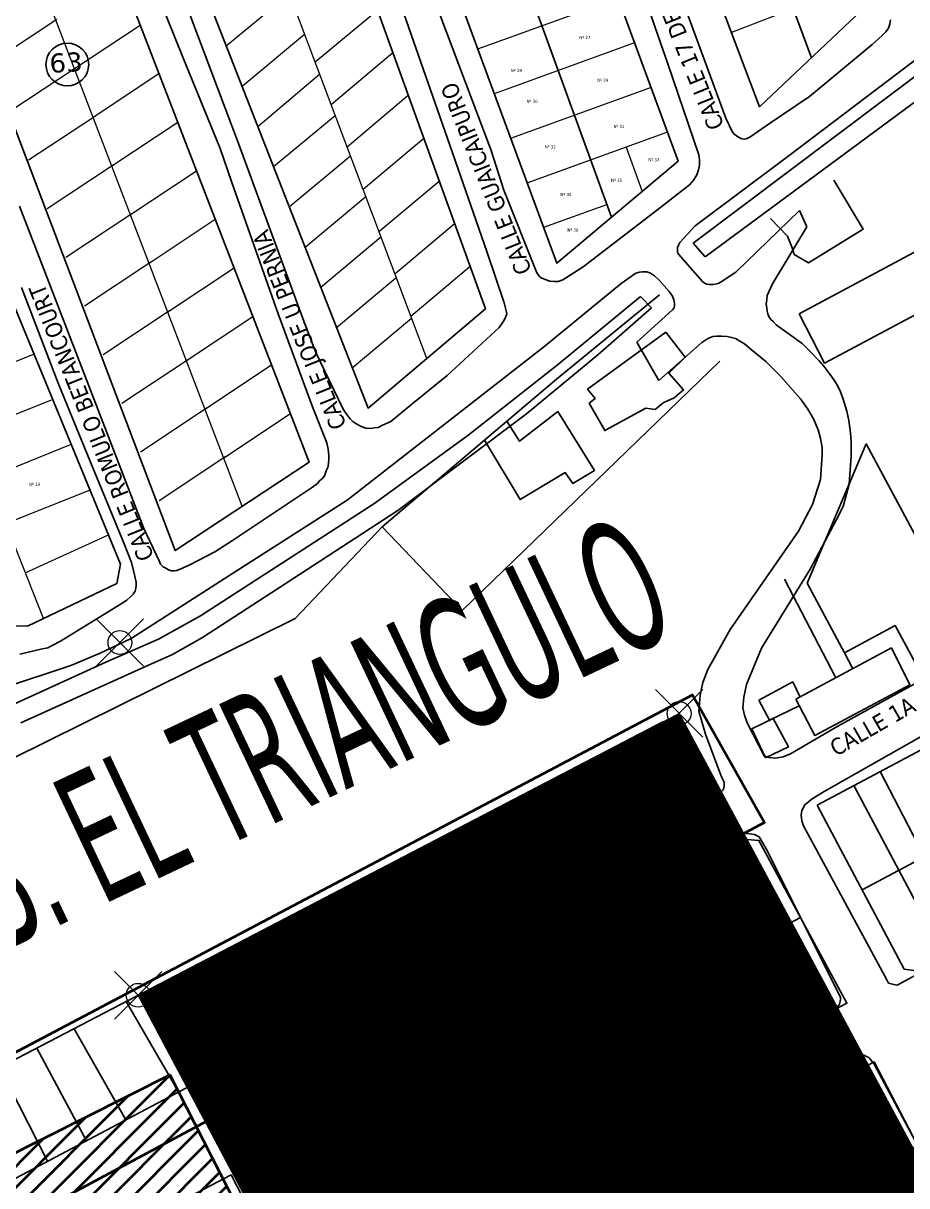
# Model space of a CAD drawing. Header units: metres. Extents: x 2 to 659295185, y -28 to 1124222152.
# Drawn here: x 658014.2 to 658200.1, y 1122568.8 to 1122813.3 of the extents above; entities that cross this region are included whole.
import ezdxf

# ---------------------------------------------------------------- set-up
doc = ezdxf.new("R2010")
doc.units = ezdxf.units.M
doc.header["$MEASUREMENT"] = 0
doc.header["$PDMODE"] = 35
doc.header["$PDSIZE"] = 5
for name, color, linetype in [('CALLES', 1, 'CONTINUOUS'), ('CERCA', 7, 'CONTINUOUS'), ('Cota', 3, 'CONTINUOUS'), ('División Parroquial', 130, 'CONTINUOUS'), ('LOTES DE TERRENO PARA URBANIZAR', 1, 'CONTINUOUS'), ('MANZANA', 30, 'CONTINUOUS'), ('Numero de manzana', 6, 'CONTINUOUS'), ('Parcelas', 140, 'CONTINUOUS'), ('POLIGONO', 1, 'CONTINUOUS'), ('PUNTO', 3, 'CONTINUOUS'), ('texto', 255, 'CONTINUOUS'), ('TEXTOS', 7, 'CONTINUOUS')]:
    doc.layers.add(name, color=color, linetype=linetype)
doc.styles.add('ROMAN', font='verdana.ttf')
doc.styles.get("Standard").update_dxf_attribs({"font": 'tahoma.ttf'})

msp = doc.modelspace()

# ---------------------------------------------------------------- hatches: boundary and pattern name
at = {"layer": 'División Parroquial', "lineweight": 0, "transparency": 33554666}
h = msp.add_hatch(dxfattribs=at)
h.set_pattern_fill('ANSI31', color=256)
h.set_pattern_definition([(45, (0, 0), (-0.088388347648, 0.088388347648), [])])
h.paths.add_polyline_path([(658216.9797, 1122547.7496), (658216.6839, 1122547.8386), (658215.917, 1122547.7287), (658214.8203, 1122547.4987), (658110.1971, 1122492.5099), (658107.4182, 1122501.898), (658209.6337, 1122555.4371), (658210.615, 1122555.997), (658211.3818, 1122556.7768), (658211.6816, 1122557.597), (658152.1887, 1122668.1737), (658038.3747, 1122608.8917), (658211.5535, 1122282.9343), (658258.8167, 1122195.0664), (658302.7272, 1122387.0582), (658276.2121, 1122437.1016), (658276.2354, 1122436.9512), (658275.7443, 1122437.9845), (658262.1513, 1122463.6395), (658261.6485, 1122464.0957), (658260.5518, 1122464.4156), (658259.7849, 1122464.5256), (658258.9109, 1122464.3056), (658153.4053, 1122409.7467), (658150.0905, 1122416.3754), (658253.716, 1122474.2336), (658254.6973, 1122475.1234), (658255.1343, 1122476.1232), (658255.1283, 1122476.8447), (658239.5289, 1122505.8386), (658238.9972, 1122505.9072), (658238.2303, 1122505.9072), (658237.249, 1122505.5672), (658143.1227, 1122455.6074), (658136.0725, 1122463.3158), (658231.6254, 1122514.0655), (658232.821, 1122514.9553), (658233.5879, 1122515.6152), (658233.8615, 1122516.3723)])
h.paths.add_polyline_path([(658168.0904, 1122373.8776), (658154.327, 1122397.8959), (658149.7534, 1122395.2751), (658163.5168, 1122371.2567)], flags=24)
h.paths.add_polyline_path([(658250.427, 1122327.9438), (658273.6759, 1122329.3623), (658272.7145, 1122345.1195), (658249.4656, 1122343.701)], flags=24)
h.paths.add_polyline_path([(658050.4417, 1122598.6636), (658064.6025, 1122599.5276), (658063.6575, 1122615.0153), (658049.4967, 1122614.1513)], flags=24)
h.paths.add_polyline_path([(658261.8377, 1122271.3019), (658285.1936, 1122272.7269), (658284.2126, 1122288.8055), (658260.8566, 1122287.3805)], flags=24)
h.paths.add_polyline_path([(658237.8402, 1122376.0606), (658261.089, 1122377.4791), (658260.1276, 1122393.2363), (658236.8787, 1122391.8178)], flags=24)
h.paths.add_polyline_path([(658212.6063, 1122414.7146), (658235.9519, 1122416.139), (658234.9727, 1122432.1865), (658211.6271, 1122430.7621)], flags=24)
h.paths.add_polyline_path([(658187.3991, 1122456.3166), (658210.755, 1122457.7416), (658209.774, 1122473.8202), (658186.418, 1122472.3952)], flags=24)
h.paths.add_polyline_path([(658170.1329, 1122495.4711), (658193.4854, 1122496.8959), (658192.505, 1122512.9641), (658169.1525, 1122511.5393)], flags=24)
h.paths.add_polyline_path([(658145.5601, 1122542.1731), (658159.7036, 1122543.036), (658158.7617, 1122558.4719), (658144.6182, 1122557.609)], flags=24)
h.paths.add_polyline_path([(658112.3234, 1122582.9275), (658126.4669, 1122583.7904), (658125.5251, 1122599.2263), (658111.3816, 1122598.3634)], flags=24)
h.paths.add_polyline_path([(658260.249, 1122245.1412), (658279.4277, 1122256.1474), (658276.7109, 1122260.8814), (658257.5322, 1122249.8752)], flags=24)
h.paths.add_polyline_path([(658259.0401, 1122302.1221), (658278.1812, 1122313.1067), (658275.4486, 1122317.8682), (658256.3076, 1122306.8837)], flags=24)
h.paths.add_polyline_path([(658249.4575, 1122353.653), (658268.5842, 1122364.6293), (658265.8763, 1122369.3481), (658246.7495, 1122358.3717)], flags=24)
h.paths.add_polyline_path([(658231.5298, 1122397.471), (658250.6616, 1122408.4503), (658247.9449, 1122413.1844), (658228.813, 1122402.2051)], flags=24)
h.paths.add_polyline_path([(658201.4129, 1122433.6945), (658220.5438, 1122444.6732), (658217.8288, 1122449.4042), (658198.698, 1122438.4255)], flags=24)
h.paths.add_polyline_path([(658129.7288, 1122567.812), (658148.8597, 1122578.7907), (658146.1447, 1122583.5216), (658127.0139, 1122572.5429)], flags=24)
h.paths.add_polyline_path([(658099.0821, 1122608.7054), (658118.2088, 1122619.6817), (658115.5009, 1122624.4005), (658096.3741, 1122613.4241)], flags=24)
at = {"layer": 'LOTES DE TERRENO PARA URBANIZAR', "lineweight": 40}
h = msp.add_hatch(dxfattribs=at)
h.set_pattern_fill('ANSI31', color=1, scale=25, style=0)
h.paths.add_polyline_path([(657948.5524, 1122543.5426), (658045.0255, 1122592.1844), (658273.8634, 1122143.708), (658176.671, 1122092.1944)])

# ---------------------------------------------------------------- linework, layer by layer
at = {"layer": 'CERCA', "lineweight": 0}
for p, q in [((658099.1097, 1122742.8394), (658033.3121, 1122917.4354)), ((658060.2784, 1122711.7465), (657988.3106, 1122899.3737)), ((657942.46, 1122880.5809), (658018.355, 1122688.1787)), ((658163.3009, 1122811.4996), (658188.852, 1122821.3777)), ((658056.9097, 1122808.5862), (658070.1462, 1122819.5907)), ((658109.8432, 1122807.9468), (658139.4353, 1122818.6761)), ((658075.6094, 1122805.1983), (658088.751, 1122816.1114)), ((658007.464, 1122805.0606), (658021.2454, 1122814.1844)), ((658024.9631, 1122803.8168), (658038.7741, 1122812.9601)), ((658060.2242, 1122800.122), (658073.3607, 1122811.0789)), ((658113.3062, 1122798.5656), (658142.8983, 1122809.2949)), ((658078.9666, 1122796.2899), (658091.9434, 1122807.2258)), ((658011.3882, 1122794.8298), (658025.1991, 1122803.9731)), ((658028.8874, 1122793.586), (658042.7278, 1122802.7488)), ((658063.5386, 1122791.6578), (658076.554, 1122802.6069)), ((658116.7692, 1122789.1843), (658146.3613, 1122799.9137)), ((658082.3238, 1122787.3815), (658095.1898, 1122798.2026)), ((658066.8531, 1122783.1937), (658079.8004, 1122793.948)), ((658015.3124, 1122784.599), (658029.1529, 1122793.7618)), ((658032.8116, 1122783.3552), (658046.6815, 1122792.5375)), ((658085.681, 1122778.473), (658098.4768, 1122789.1804)), ((658120.2322, 1122779.8031), (658149.8243, 1122790.5324)), ((658141.0501, 1122787.2862), (658144.4447, 1122777.9844)), ((658070.1675, 1122774.7295), (658083.1019, 1122785.5621)), ((658019.2366, 1122774.3682), (658033.1066, 1122783.5505)), ((658036.7358, 1122773.1243), (658050.6353, 1122782.3262)), ((658089.0382, 1122769.5646), (658101.7223, 1122780.1467)), ((658073.482, 1122766.2653), (658086.242, 1122776.9007)), ((658123.6952, 1122770.4219), (658136.9784, 1122775.238)), ((658023.1608, 1122764.1373), (658037.0603, 1122773.3392)), ((658040.66, 1122762.8935), (658054.589, 1122772.1149)), ((658092.3954, 1122760.6562), (658104.878, 1122771.1248)), ((658076.7965, 1122757.8011), (658089.4402, 1122768.4276)), ((658027.0851, 1122753.9065), (658041.014, 1122763.1279)), ((658095.7526, 1122751.7478), (658108.2352, 1122762.2164)), ((658044.5843, 1122752.6627), (658058.5427, 1122761.9036)), ((658080.1109, 1122749.3369), (658092.5897, 1122759.8096)), ((658031.0093, 1122743.6757), (658044.9677, 1122752.9166)), ((658048.5085, 1122742.4319), (658062.4964, 1122751.6923)), ((658083.4254, 1122740.8727), (658095.9042, 1122751.3455)), ((657999.1529, 1122736.8584), (658016.3622, 1122743.7209)), ((658034.9335, 1122733.4449), (658048.9215, 1122742.7053)), ((658052.4032, 1122732.1815), (658066.4502, 1122741.481)), ((658002.9324, 1122727.2769), (658020.1131, 1122734.1012)), ((658038.8282, 1122723.1945), (658052.8752, 1122732.494)), ((658056.3569, 1122721.9702), (658070.4039, 1122731.2697)), ((658006.7119, 1122717.6954), (658024.1472, 1122724.7269)), ((658042.782, 1122712.9832), (658056.8289, 1122722.2827)), ((658010.4914, 1122708.1139), (658028.0963, 1122715.1249)), ((658014.5755, 1122697.7602), (658032.089, 1122705.7242))]:
    msp.add_line(p, q, dxfattribs=at)
at = {"layer": 'LOTES DE TERRENO PARA URBANIZAR', "color": 1, "lineweight": 40}
msp.add_lwpolyline([(657948.5524, 1122543.5426), (658045.0255, 1122592.1844), (658273.8634, 1122143.708), (658176.671, 1122092.1944), (657948.5524, 1122543.5426)], dxfattribs=at)
at = {"layer": 'MANZANA', "lineweight": -2}
for p, q in [((658026.3863, 1122858.9953), (658047.7678, 1122806.226)), ((658139.2472, 1122835.3901), (658149.7936, 1122804.7963)), ((658243.2438, 1122833.3005), (658155.1122, 1122767.104)), ((658157.6437, 1122764.2446), (658246.3277, 1122829.6713)), ((658162.0057, 1122793.3487), (658150.6924, 1122824.1524)), ((658059.4604, 1122788.0297), (658046.5969, 1122822.2528)), ((658112.6131, 1122786.6), (658099.3126, 1122821.9328)), ((658093.7466, 1122816.8239), (658103.955, 1122787.6698)), ((658196.6465, 1122814.0744), (658196.5476, 1122813.1846)), ((658195.6735, 1122811.525), (658194.9066, 1122810.7451)), ((658196.2177, 1122812.3048), (658195.6735, 1122811.525)), ((658196.5476, 1122813.1846), (658196.2177, 1122812.3048)), ((658175.0836, 1122785.3303), (658208.8256, 1122810.9251)), ((658192.8369, 1122808.8555), (658185.7373, 1122802.9667)), ((658194.9066, 1122810.7451), (658192.8369, 1122808.8555)), ((658047.7678, 1122806.226), (658055.6343, 1122787.01)), ((658149.7936, 1122804.7963), (658156.3408, 1122785.6902)), ((658185.7373, 1122802.9667), (658179.6271, 1122797.9577)), ((658179.6271, 1122797.9577), (658171.4307, 1122792.3989)), ((658163.3333, 1122790.5892), (658162.0057, 1122793.3487)), ((658171.4307, 1122792.3989), (658167.0604, 1122789.3895)), ((658163.7703, 1122790.0393), (658163.3333, 1122790.5892)), ((658164.2156, 1122789.7094), (658163.7703, 1122790.0393)), ((658164.8753, 1122789.2695), (658164.2156, 1122789.7094)), ((658165.4195, 1122789.0495), (658164.8753, 1122789.2695)), ((658165.8565, 1122788.9396), (658165.4195, 1122789.0495)), ((658166.2936, 1122789.0495), (658165.8565, 1122788.9396)), ((658167.0604, 1122789.3895), (658166.2936, 1122789.0495)), ((658055.6343, 1122787.01), (658058.0751, 1122779.8314)), ((658073.2145, 1122750.7073), (658059.4604, 1122788.0297)), ((658103.955, 1122787.6698), (658111.7226, 1122765.3644)), ((658115.2848, 1122778.2117), (658112.6131, 1122786.6)), ((658155.5327, 1122770.7533), (658175.0836, 1122785.3303)), ((658156.3408, 1122785.6902), (658156.4563, 1122784.5904)), ((658156.4563, 1122784.5904), (658156.4563, 1122783.5906)), ((658156.2419, 1122782.4809), (658155.9203, 1122781.4911)), ((658156.4563, 1122783.5906), (658156.2419, 1122782.4809)), ((658058.0751, 1122779.8314), (658067.8382, 1122752.227)), ((658154.3948, 1122779.3815), (658147.7322, 1122774.1526)), ((658155.2689, 1122780.3813), (658154.3948, 1122779.3815)), ((658155.9203, 1122781.4911), (658155.2689, 1122780.3813)), ((658122.2607, 1122760.8753), (658115.2848, 1122778.2117)), ((658030.2371, 1122731.2713), (658013.3909, 1122774.8824)), ((658147.7322, 1122774.1526), (658132.0073, 1122762.135)), ((658177.5409, 1122773.9526), (658164.1249, 1122760.9553)), ((658179.0911, 1122770.5333), (658177.5409, 1122773.9526)), ((658152.3663, 1122767.204), (658155.5327, 1122770.7533)), ((658171.8018, 1122758.5557), (658179.0911, 1122770.5333)), ((658152.0447, 1122766.6541), (658152.3663, 1122767.204)), ((658155.1122, 1122767.104), (658157.6437, 1122764.2446)), ((658111.7226, 1122765.3644), (658115.3837, 1122754.5466)), ((658151.8221, 1122766.2042), (658152.0447, 1122766.6541)), ((658151.8303, 1122765.8743), (658151.8221, 1122766.2042)), ((658151.8303, 1122765.4343), (658151.8303, 1122765.8743)), ((658151.8303, 1122765.2144), (658151.8303, 1122765.4343)), ((658152.053, 1122764.7645), (658151.8303, 1122765.2144)), ((658157.1159, 1122759.0356), (658152.053, 1122764.7645)), ((658132.0073, 1122762.135), (658127.7442, 1122759.3556)), ((658122.8132, 1122760.1054), (658122.2607, 1122760.8753)), ((658123.1431, 1122759.7755), (658122.8132, 1122760.1054)), ((658124.0254, 1122759.4456), (658123.1431, 1122759.7755)), ((658140.0223, 1122758.6357), (658143.0815, 1122760.7453)), ((658143.0815, 1122760.7453), (658143.8484, 1122760.9753)), ((658143.8484, 1122760.9753), (658144.3926, 1122761.0852)), ((658144.3926, 1122761.0852), (658144.9451, 1122761.0852)), ((658144.9451, 1122761.0852), (658145.3821, 1122761.0852)), ((658145.3821, 1122761.0852), (658146.149, 1122760.7653)), ((658146.149, 1122760.7653), (658147.0313, 1122760.2154)), ((658147.0313, 1122760.2154), (658148.0208, 1122759.3356)), ((658164.1249, 1122760.9553), (658161.0657, 1122758.9457)), ((658013.7949, 1122757.7359), (658021.5543, 1122737.65)), ((658123.646, 1122745.1785), (658140.0223, 1122758.6357)), ((658125.0066, 1122759.1156), (658124.0254, 1122759.4456)), ((658125.8889, 1122759.0156), (658125.0066, 1122759.1156)), ((658126.763, 1122759.0156), (658125.8889, 1122759.0156)), ((658127.7442, 1122759.3556), (658126.763, 1122759.0156)), ((658148.0208, 1122759.3356), (658150.1152, 1122756.9061)), ((658157.553, 1122758.7057), (658157.1159, 1122759.0356)), ((658157.9982, 1122758.4958), (658157.553, 1122758.7057)), ((658158.6497, 1122758.3858), (658157.9982, 1122758.4958)), ((658159.3093, 1122758.3858), (658158.6497, 1122758.3858)), ((658159.7464, 1122758.4958), (658159.3093, 1122758.3858)), ((658160.406, 1122758.6157), (658159.7464, 1122758.4958)), ((658161.0657, 1122758.9457), (658160.406, 1122758.6157)), ((658170.7133, 1122756.1162), (658171.8018, 1122758.5557)), ((658143.9803, 1122755.7763), (658126.5156, 1122741.4292)), ((658144.0875, 1122755.8863), (658143.9803, 1122755.7763)), ((658146.4046, 1122753.4668), (658144.0875, 1122755.8863)), ((658150.1152, 1122756.9061), (658150.7749, 1122755.9163)), ((658150.7749, 1122755.9163), (658151.1047, 1122755.1464)), ((658151.1047, 1122755.1464), (658151.2202, 1122754.4766)), ((658170.5072, 1122754.2366), (658170.6144, 1122755.2264)), ((658170.6144, 1122755.2264), (658170.7133, 1122756.1162)), ((658115.3837, 1122754.5466), (658115.829, 1122752.8869)), ((658115.829, 1122752.8869), (658115.9444, 1122752.217)), ((658135.05, 1122743.5688), (658146.4046, 1122753.4668)), ((658150.7914, 1122753.0369), (658143.2547, 1122746.2582)), ((658151.113, 1122753.4868), (658150.7914, 1122753.0369)), ((658151.2202, 1122754.0367), (658151.113, 1122753.4868)), ((658151.2202, 1122754.4766), (658151.2202, 1122754.0367)), ((658170.6226, 1122753.4568), (658170.5072, 1122754.2366)), ((658170.7298, 1122752.7969), (658170.6226, 1122753.4568)), ((658170.8453, 1122752.247), (658170.7298, 1122752.7969)), ((658067.8382, 1122752.227), (658075.0533, 1122732.681)), ((658075.7624, 1122744.0787), (658073.2145, 1122750.7073)), ((658114.9714, 1122750.2274), (658114.3118, 1122749.3376)), ((658115.4002, 1122750.8873), (658114.9714, 1122750.2274)), ((658115.73, 1122751.6671), (658115.4002, 1122750.8873)), ((658115.9444, 1122752.217), (658115.73, 1122751.6671)), ((658171.0679, 1122751.6971), (658170.8453, 1122752.247)), ((658171.5049, 1122751.0273), (658171.0679, 1122751.6971)), ((658171.9502, 1122750.5874), (658171.5049, 1122751.0273)), ((658172.6099, 1122749.9275), (658171.9502, 1122750.5874)), ((658178.1016, 1122745.9683), (658172.6099, 1122749.9275)), ((658114.3118, 1122749.3376), (658103.4025, 1122739.2297)), ((658158.5919, 1122747.2081), (658159.2516, 1122747.438)), ((658159.2516, 1122747.438), (658160.1257, 1122747.548)), ((658160.1257, 1122747.548), (658161.1152, 1122747.558)), ((658161.1152, 1122747.558), (658162.3191, 1122747.448)), ((658162.3191, 1122747.448), (658163.1931, 1122747.238)), ((658082.3674, 1122713.035), (658123.646, 1122745.1785)), ((658143.2547, 1122746.2582), (658147.8971, 1122738.2099)), ((658147.8971, 1122738.2099), (658156.951, 1122746.2083)), ((658156.951, 1122746.2083), (658157.8251, 1122746.7681)), ((658157.8251, 1122746.7681), (658158.5919, 1122747.2081)), ((658163.1931, 1122747.238), (658164.0754, 1122747.0181)), ((658164.0754, 1122747.0181), (658164.9495, 1122746.4682)), ((658164.9495, 1122746.4682), (658165.939, 1122745.9183)), ((658165.939, 1122745.9183), (658167.3738, 1122744.7086)), ((658179.759, 1122744.3186), (658178.1016, 1122745.9683)), ((658081.518, 1122732.1611), (658075.7624, 1122744.0787)), ((658120.0921, 1122731.2213), (658135.05, 1122743.5688)), ((658167.3738, 1122744.7086), (658170.4495, 1122742.1791)), ((658181.6308, 1122742.339), (658179.759, 1122744.3186)), ((658126.5156, 1122741.4292), (658107.7316, 1122726.6322)), ((658170.4495, 1122742.1791), (658173.5334, 1122739.0997)), ((658182.6203, 1122741.2393), (658181.6308, 1122742.339)), ((658183.717, 1122739.7996), (658182.6203, 1122741.2393)), ((658021.5543, 1122737.65), (658027.2027, 1122723.7328)), ((658103.4025, 1122739.2297), (658095.973, 1122733.2209)), ((658173.5334, 1122739.0997), (658177.714, 1122734.3607)), ((658184.822, 1122738.2599), (658183.717, 1122739.7996)), ((658185.4816, 1122737.1601), (658184.822, 1122738.2599)), ((658186.1495, 1122735.8304), (658185.4816, 1122737.1601)), ((658186.702, 1122734.2907), (658186.1495, 1122735.8304)), ((658095.973, 1122733.2209), (658091.5037, 1122729.5516)), ((658177.714, 1122734.3607), (658179.2643, 1122732.1511)), ((658187.4854, 1122731.7512), (658186.702, 1122734.2907)), ((658039.5467, 1122707.0862), (658030.2371, 1122731.2713)), ((658075.0533, 1122732.681), (658078.0383, 1122725.0626)), ((658082.4003, 1122730.8414), (658081.518, 1122732.1611)), ((658082.9528, 1122730.1715), (658082.4003, 1122730.8414)), ((658093.0045, 1122710.8654), (658120.0921, 1122731.2213)), ((658179.2643, 1122732.1511), (658180.4764, 1122730.1715)), ((658187.9306, 1122729.7616), (658187.4854, 1122731.7512)), ((658083.6125, 1122729.5117), (658082.9528, 1122730.1715)), ((658084.4865, 1122728.9618), (658083.6125, 1122729.5117)), ((658085.2616, 1122728.5319), (658084.4865, 1122728.9618)), ((658086.2429, 1122728.2019), (658085.2616, 1122728.5319)), ((658087.2324, 1122728.0919), (658086.2429, 1122728.2019)), ((658087.9993, 1122728.2119), (658087.2324, 1122728.0919)), ((658088.8733, 1122728.3219), (658087.9993, 1122728.2119)), ((658089.7474, 1122728.7718), (658088.8733, 1122728.3219)), ((658091.5037, 1122729.5516), (658089.7474, 1122728.7718)), ((658180.4764, 1122730.1715), (658181.4742, 1122727.852)), ((658181.4742, 1122727.852), (658181.9194, 1122725.9724)), ((658188.2687, 1122727.2121), (658187.9306, 1122729.7616)), ((658107.7316, 1122726.6322), (658087.958, 1122712.2852)), ((658181.9194, 1122725.9724), (658182.2575, 1122724.0928)), ((658188.3842, 1122725.2225), (658188.2687, 1122727.2121)), ((658027.2027, 1122723.7328), (658035.399, 1122703.8669)), ((658078.0383, 1122725.0626), (658078.3764, 1122723.7428)), ((658078.3764, 1122723.7428), (658078.4918, 1122722.5231)), ((658182.2575, 1122724.0928), (658182.2658, 1122722.5431)), ((658188.4007, 1122722.3531), (658188.3842, 1122725.2225)), ((658078.3929, 1122720.6435), (658078.2857, 1122719.8736)), ((658078.4918, 1122721.7532), (658078.3929, 1122720.6435)), ((658078.4918, 1122722.5231), (658078.4918, 1122721.7532)), ((658182.2658, 1122722.5431), (658181.9607, 1122717.3441)), ((658187.9884, 1122716.3743), (658188.4007, 1122722.3531)), ((658077.6342, 1122718.3139), (658077.1972, 1122717.6541)), ((658077.9558, 1122719.2038), (658077.6342, 1122718.3139)), ((658078.2857, 1122719.8736), (658077.9558, 1122719.2038)), ((658281.4468, 1122718.224), (658185.5806, 1122665.4847)), ((658075.0121, 1122715.7645), (658058.1905, 1122704.5167)), ((658076.1088, 1122716.5443), (658075.0121, 1122715.7645)), ((658076.5458, 1122717.0942), (658076.1088, 1122716.5443)), ((658077.1972, 1122717.6541), (658076.5458, 1122717.0942)), ((658181.9607, 1122717.3441), (658180.229, 1122712.1352)), ((658186.6938, 1122711.7253), (658187.9884, 1122716.3743)), ((658087.958, 1122712.2852), (658051.4702, 1122688.67)), ((658057.4567, 1122697.1083), (658082.3674, 1122713.035)), ((658067.8794, 1122694.4988), (658093.0045, 1122710.8654)), ((658180.229, 1122712.1352), (658177.2935, 1122706.4863)), ((658185.2837, 1122708.9558), (658186.6938, 1122711.7253)), ((658179.7425, 1122698.528), (658185.2837, 1122708.9558)), ((658042.7626, 1122700.2476), (658039.5467, 1122707.0862)), ((658177.2935, 1122706.4863), (658162.921, 1122685.8505)), ((658278.9813, 1122706.2764), (658182.6863, 1122651.7575)), ((658035.399, 1122703.8669), (658036.9492, 1122699.8877)), ((658058.1905, 1122704.5167), (658054.4717, 1122702.1772)), ((658054.4717, 1122702.1772), (658049.1201, 1122699.3878)), ((658036.9492, 1122699.8877), (658037.6172, 1122697.3482)), ((658043.0924, 1122699.5877), (658042.7626, 1122700.2476)), ((658043.6366, 1122699.0379), (658043.0924, 1122699.5877)), ((658044.1891, 1122698.7079), (658043.6366, 1122699.0379)), ((658044.7416, 1122698.378), (658044.1891, 1122698.7079)), ((658047.372, 1122698.6079), (658046.4897, 1122698.268)), ((658049.1201, 1122699.3878), (658047.372, 1122698.6079)), ((658169.5094, 1122681.9013), (658179.7425, 1122698.528)), ((658036.9163, 1122683.9609), (658057.4567, 1122697.1083)), ((658037.6172, 1122697.3482), (658037.9552, 1122695.7985)), ((658045.4012, 1122698.158), (658044.7416, 1122698.378)), ((658045.9455, 1122698.158), (658045.4012, 1122698.158)), ((658046.4897, 1122698.268), (658045.9455, 1122698.158)), ((658037.7491, 1122693.9189), (658037.3121, 1122693.259)), ((658037.8563, 1122694.4688), (658037.7491, 1122693.9189)), ((658037.9552, 1122695.2486), (658037.8563, 1122694.4688)), ((658037.9552, 1122695.7985), (658037.9552, 1122695.2486)), ((658051.9237, 1122684.1409), (658067.8794, 1122694.4988)), ((658034.7971, 1122691.2494), (658022.016, 1122683.3411)), ((658036.001, 1122692.0293), (658034.7971, 1122691.2494)), ((658036.7678, 1122692.6991), (658036.001, 1122692.0293)), ((658037.3121, 1122693.259), (658036.7678, 1122692.6991)), ((658051.4702, 1122688.67), (658042.6141, 1122683.771)), ((658030.3526, 1122680.8316), (658036.9163, 1122683.9609)), ((658045.5826, 1122680.5716), (658051.9237, 1122684.1409)), ((658162.921, 1122685.8505), (658158.2456, 1122677.4223)), ((658017.8601, 1122681.6614), (658013.4816, 1122680.6516)), ((658019.3856, 1122682.0013), (658017.8601, 1122681.6614)), ((658020.2679, 1122682.4512), (658019.3856, 1122682.0013)), ((658022.016, 1122683.3411), (658020.2679, 1122682.4512)), ((658042.6141, 1122683.771), (658031.5647, 1122678.9619)), ((658166.3678, 1122674.2529), (658169.5094, 1122681.9013)), ((658031.5647, 1122678.9619), (658009.5895, 1122668.914)), ((658024.2259, 1122678.2621), (658030.3526, 1122680.8316)), ((658040.5527, 1122678.3421), (658045.5826, 1122680.5716)), ((658010.0018, 1122673.553), (658024.2259, 1122678.2621)), ((658013.6547, 1122666.1645), (658040.5527, 1122678.3421)), ((658158.2456, 1122677.4223), (658157.1654, 1122674.6528)), ((658157.1654, 1122674.6528), (658156.6294, 1122671.9934)), ((658165.8318, 1122671.5934), (658166.3678, 1122674.2529)), ((658156.6294, 1122671.9934), (658156.3161, 1122668.674)), ((658165.6256, 1122669.3839), (658165.8318, 1122671.5934)), ((658165.9555, 1122667.8342), (658165.6256, 1122669.3839)), ((658156.3161, 1122668.674), (658157.7591, 1122663.815)), ((658166.5162, 1122666.1745), (658165.9555, 1122667.8342)), ((658198.0978, 1122611.0158), (658300.1978, 1122666.9944)), ((658170.0537, 1122659.226), (658166.5162, 1122666.1745)), ((658185.5806, 1122665.4847), (658175.6361, 1122659.6959)), ((658157.7591, 1122663.815), (658160.975, 1122655.2068)), ((658175.6361, 1122659.6959), (658174.1106, 1122659.026)), ((658171.1504, 1122658.896), (658170.0537, 1122659.226)), ((658172.4614, 1122658.796), (658171.1504, 1122658.896)), ((658174.1106, 1122659.026), (658172.4614, 1122658.796)), ((658160.975, 1122655.2068), (658161.6429, 1122653.6571)), ((658161.4285, 1122652.1074), (658160.8843, 1122651.4475)), ((658161.6429, 1122652.7773), (658161.4285, 1122652.1074)), ((658161.6429, 1122653.6571), (658161.6429, 1122652.7773)), ((658159.466, 1122650.3278), (658058.24, 1122594.9091)), ((658160.8843, 1122651.4475), (658159.466, 1122650.3278)), ((658180.1713, 1122650.1978), (658178.6458, 1122648.978)), ((658182.6863, 1122651.7575), (658180.1713, 1122650.1978)), ((658177.9944, 1122647.7583), (658177.8872, 1122646.7585)), ((658178.6458, 1122648.978), (658177.9944, 1122647.7583)), ((658177.8872, 1122646.7585), (658178.0027, 1122645.5487)), ((658178.0027, 1122645.5487), (658178.3325, 1122644.5489)), ((658062.6598, 1122586.5308), (658164.867, 1122642.6093)), ((658164.867, 1122642.6093), (658166.4008, 1122642.9493)), ((658166.4008, 1122642.9493), (658168.0417, 1122642.7393)), ((658168.0417, 1122642.7393), (658169.0312, 1122642.1894)), ((658178.3325, 1122644.5489), (658195.9044, 1122612.1155)), ((658169.0312, 1122642.1894), (658170.6886, 1122639.32)), ((658170.6886, 1122639.32), (658186.166, 1122608.4263)), ((658195.9044, 1122612.1155), (658196.2342, 1122611.4557)), ((658196.2342, 1122611.4557), (658197.3309, 1122611.1258)), ((658197.3309, 1122611.1258), (658198.0978, 1122611.0158)), ((658186.166, 1122608.4263), (658186.166, 1122607.9764)), ((658185.193, 1122605.9868), (658184.0963, 1122605.3169)), ((658185.9516, 1122606.9866), (658185.193, 1122605.9868)), ((658186.166, 1122607.9764), (658185.9516, 1122606.9866)), ((658184.0963, 1122605.3169), (658077.6095, 1122550.5381)), ((658083.126, 1122542.1598), (658188.6315, 1122596.0488)), ((658188.6315, 1122596.0488), (658189.7282, 1122596.2688)), ((658189.7282, 1122596.2688), (658191.0393, 1122596.2788)), ((658191.0393, 1122596.2788), (658192.1443, 1122595.7289)), ((658192.1443, 1122595.7289), (658193.241, 1122594.4092)), ((658193.241, 1122594.4092), (658211.4725, 1122560.2061))]:
    msp.add_line(p, q, dxfattribs=at)
at = {"layer": 'MANZANA'}
msp.add_lwpolyline([(658282.1334, 1122189.9519), (658254.6438, 1121994.5876), (658181.3381, 1121981.4302), (658136.227, 1121990.8283), (658104.2732, 1122029.8307), (658066.6806, 1122087.6294), (658026.2685, 1122135.56), (658002.773, 1122189.5995), (657974.1087, 1122226.2523), (657954.8995, 1122281.6684), (657910.7719, 1122353.5938), (657846.486, 1122451.3442), (657799.3028, 1122493.1601), (657763.5898, 1122556.1278), (657762.65, 1122568.8153), (657812.4602, 1122574.4542), (657875.8978, 1122592.7807), (657974.5786, 1122640.2414), (658071.3796, 1122688.172), (658089.7061, 1122707.4382), (658126.3589, 1122738.4522), (658148.0921, 1122756.1912)], dxfattribs=at)
at = {"layer": 'MANZANA', "lineweight": 40}
msp.add_lwpolyline([(657943.5674, 1122523.9196), (657927.8871, 1122552.2357), (658154.9786, 1122672.0648), (658170.1729, 1122645.244), (657943.5674, 1122523.9196)], dxfattribs=at)
at = {"layer": 'Numero de manzana', "lineweight": -2}
msp.add_circle((658023.4637, 1122804.6734), 4.5001, dxfattribs=at)
at = {"layer": 'Parcelas', "lineweight": -3}
for p, q in [((658180.0155, 1122806.0702), (658126.2369, 1122951.5445)), ((658137.9624, 1122772.5297), (658078.9256, 1122935.0157))]:
    msp.add_line(p, q, dxfattribs=at)
for points in [[(658112.2453, 1122946.1376), (658141.2003, 1122957.327), (658190.6881, 1122816.1392), (658169.1048, 1122795.7766), (658112.2453, 1122946.1376)], [(658094.4211, 1122940.634), (658064.8239, 1122929.9028), (658126.4799, 1122762.8782), (658152.0183, 1122784.3443), (658094.4211, 1122940.634)], [(658049.8236, 1122923.8119), (658016.7851, 1122911.053), (658086.7398, 1122732.4085), (658111.4714, 1122753.2634), (658049.8236, 1122923.8119)], [(658003.0033, 1122905.3456), (657973.6119, 1122893.3993), (658046.1847, 1122702.425), (658074.3576, 1122721.0584), (658003.0033, 1122905.3456)], [(657957.6566, 1122886.5413), (657927.2855, 1122874.6292), (657999.035, 1122690.6267), (658002.394, 1122687.2775), (658006.6751, 1122686.7193), (658015.0644, 1122686.5332), (658033.8765, 1122695.4683), (658034.6257, 1122699.5618), (657957.6566, 1122886.5413)]]:
    msp.add_lwpolyline(points, dxfattribs=at)
at = {"layer": 'Parcelas'}
for points in [[(658171.4229, 1122772.2909), (658175.0108, 1122768.5406), (658175.9399, 1122766.125), (658176.4044, 1122764.7313), (658179.3776, 1122762.966), (658190.8985, 1122770.0272), (658184.7664, 1122780.3402)], [(658177.4614, 1122752.197), (658213.6443, 1122771.5807), (658218.9308, 1122761.1252), (658182.7479, 1122741.859), (658177.4614, 1122752.197)], [(658149.3674, 1122748.379), (658153.4555, 1122743.0831), (658150.0178, 1122739.7383), (658153.0838, 1122736.2077), (658151.1327, 1122734.5353), (658148.8099, 1122733.5133), (658147.1375, 1122732.1196), (658145.1864, 1122732.3983), (658136.5457, 1122727.6599), (658133.2938, 1122733.4204), (658134.5017, 1122734.4424), (658132.9222, 1122736.3935), (658149.3674, 1122748.379)], [(658160.7408, 1122742.2719), (658106.5355, 1122689.8452), (658089.7061, 1122707.4382)], [(658111.2467, 1122725.6649), (658118.7068, 1122713.1658), (658128.1837, 1122718.8334), (658129.8561, 1122716.5106), (658134.4087, 1122719.2979), (658126.6971, 1122731.655), (658118.6139, 1122725.43), (658115.9614, 1122729.6543)], [(658179.12, 1122695.5802), (658191.5489, 1122724.8726), (658204.3706, 1122700.9945), (658243.8577, 1122721.8994), (658245.2513, 1122719.6696), (658209.9452, 1122700.7158), (658210.5027, 1122699.5079), (658211.5262, 1122699.9268)], [(658181.2252, 1122648.8764), (658287.338, 1122705.3477), (658306.3284, 1122669.6991), (658202.048, 1122614.0607), (658199.5493, 1122614.3939), (658181.2252, 1122648.8764)], [(658185.175, 1122675.6671), (658174.3388, 1122696.4028)], [(658179.12, 1122695.5802), (658186.977, 1122680.8884), (658197.6675, 1122686.6448), (658205.3937, 1122672.3512)], [(658296.8332, 1122687.5234), (658190.7022, 1122631.0424)], [(658176.7565, 1122671.1378), (658196.8451, 1122681.9457), (658200.7219, 1122674.1922), (658180.7508, 1122663.5018), (658176.7565, 1122671.1378)], [(658186.977, 1122680.8884), (658188.7162, 1122677.5723), (658188.755, 1122677.5932)], [(658168.9716, 1122670.9843), (658176.1257, 1122674.7936), (658177.6329, 1122671.6094)], [(658168.9716, 1122670.9843), (658171.2316, 1122666.7403), (658177.476, 1122669.7624)], [(658170.3652, 1122658.813), (658175.1966, 1122661.1358), (658171.9447, 1122667.082), (658167.485, 1122664.9451), (658170.3652, 1122658.813)], [(658158.2565, 1122647.4716), (657939.7007, 1122531.8636), (657928.5397, 1122551.6869), (658148.9279, 1122666.462), (658158.4231, 1122647.8048)], [(658140.4887, 1122662.067), (658150.5612, 1122643.4011)], [(658145.454, 1122640.6995), (658135.0249, 1122659.2215), (658135.2881, 1122659.3586)], [(658129.8915, 1122656.5481), (658139.8651, 1122637.7432)], [(658194.5205, 1122655.9518), (658213.166, 1122619.9927), (658213.0804, 1122620.1576)], [(658134.2381, 1122634.7667), (658124.3606, 1122653.6676)], [(658207.9788, 1122617.2251), (658188.9323, 1122652.9779)], [(658129.2441, 1122632.1251), (658119.0364, 1122650.8949)], [(658124.0616, 1122629.3838), (658113.8977, 1122648.2187)], [(658118.9395, 1122626.6744), (658108.955, 1122645.6446)], [(658113.5613, 1122623.8295), (658102.9754, 1122642.5306)], [(658062.2576, 1122586.8896), (658166.5063, 1122641.6365), (658168.965, 1122641.4726), (658187.4871, 1122607.2148), (658081.5994, 1122550.8288), (658080.452, 1122551.9762), (658062.2576, 1122586.8896)], [(658098.0946, 1122639.9887), (658108.1079, 1122620.9448), (658107.9798, 1122620.8771)], [(658181.087, 1122603.8067), (658162.4171, 1122639.4891)], [(658092.3004, 1122636.9712), (658102.609, 1122618.0361)], [(658174.8063, 1122600.4622), (658156.24, 1122636.2451)], [(658097.7504, 1122615.4661), (658087.2959, 1122634.3649)], [(658149.6904, 1122632.8056), (658168.466, 1122597.0859)], [(658082.039, 1122631.6271), (658092.026, 1122612.4381)], [(658086.6626, 1122609.6011), (658076.3173, 1122628.6474)], [(658162.449, 1122593.8818), (658143.2693, 1122629.4334)], [(658081.7289, 1122606.9913), (658071.0442, 1122625.9012)], [(658177.7562, 1122625.2128), (658072.0493, 1122568.9402)], [(658137.0986, 1122626.1929), (658156.024, 1122590.4604)], [(658076.3433, 1122604.1425), (658065.978, 1122623.2628)], [(658150.0236, 1122587.2652), (658131.4613, 1122623.2324)], [(658070.8518, 1122601.2377), (658060.901, 1122620.6188)], [(658124.8987, 1122619.786), (658143.5472, 1122583.8165)], [(658055.2465, 1122617.674), (658065.7297, 1122598.5283)], [(658118.4646, 1122616.4071), (658137.3859, 1122580.5355)], [(658050.1077, 1122614.9978), (658060.2837, 1122595.6476), (658060.1817, 1122595.8415)], [(658112.037, 1122613.0316), (658131.5049, 1122577.4039)], [(658054.3857, 1122592.5278), (658044.1282, 1122611.8837), (658044.3243, 1122611.9859)], [(658105.9403, 1122609.8299), (658125.3005, 1122574.1)], [(658046.8608, 1122588.5474), (658035.8626, 1122607.5792)], [(658099.8371, 1122606.6247), (658119.1309, 1122570.8146)], [(658093.4705, 1122603.2813), (658112.7428, 1122566.4005)], [(658035.7804, 1122582.6863), (658024.8786, 1122601.8588)], [(658087.3673, 1122600.0761), (658106.3224, 1122563.994)], [(658017.0778, 1122597.7963), (658027.4871, 1122578.2994)], [(658081.4055, 1122596.9453), (658099.8543, 1122560.5497)], [(658009.2045, 1122593.696), (658019.3144, 1122573.9763)], [(658075.2959, 1122593.7367), (658093.7776, 1122557.3138)], [(658087.8096, 1122539.1374), (658193.2057, 1122594.8679), (658211.4, 1122559.9544), (658106.2519, 1122503.0603), (658087.8096, 1122539.1374)], [(658205.4738, 1122556.7478), (658187.2468, 1122591.717)], [(658068.8683, 1122590.3612), (658087.8121, 1122554.1371)], [(658199.928, 1122553.7471), (658181.3337, 1122588.5903)], [(658192.898, 1122549.9433), (658174.6136, 1122585.0369)], [(658186.687, 1122546.5826), (658168.6475, 1122581.8822)], [(658096.7281, 1122520.9732), (658202.3568, 1122577.3076)], [(658180.6922, 1122543.3389), (658162.3426, 1122578.5484), (658162.5165, 1122578.2147)], [(658156.0599, 1122575.2262), (658174.8928, 1122540.2009)], [(658149.4459, 1122571.7289), (658168.3118, 1122536.64)], [(657971.8471, 1122479.4859), (658076.7514, 1122534.5606), (658057.9014, 1122571.1132), (657952.5054, 1122515.8746), (657970.6997, 1122479.6498), (657971.8471, 1122479.4859)]]:
    msp.add_lwpolyline(points, dxfattribs=at)
at = {"layer": 'POLIGONO', "lineweight": 0}
for p in [(658152.1887, 1122668.1737), (658038.3747, 1122608.8917)]:
    msp.add_point(p, dxfattribs=at)
at = {"layer": 'PUNTO', "lineweight": 0}
msp.add_point((658034.5222, 1122683.0902), dxfattribs=at)
at = {"layer": 'texto', "lineweight": 0}
msp.add_lwpolyline([(658038.3747, 1122608.8917), (658152.1887, 1122668.1737), (658256.8601, 1122473.6259), (658302.7272, 1122387.0582), (658258.8167, 1122195.0664), (658211.5535, 1122282.9343), (658038.3747, 1122608.8917)], dxfattribs=at)

# ---------------------------------------------------------------- texts
at = {"layer": 'CALLES', "color": 0}
for s, rotation, p in [('CALLE 17 DE DICIEMBRE', 111.955417, (658161.7265, 1122791.7962)), ('CALLE GUAICAIPURO', 111.955417, (658121.2517, 1122761.3337)), ('CALLE JOSE U PERNIA', 111.955417, (658082.2586, 1122728.7394)), ('CALLE ROMULO BETANCOURT', 111.955417, (658041.772, 1122701.1079)), ('CALLE 1A', 29.850483, (658185.2151, 1122659.0282)), ('CALLE 1B', 29.850483, (658099.3856, 1122609.9982)), ('CALLE 2B', 29.850483, (658130.0332, 1122569.108))]:
    msp.add_text(s, height=3.5001, rotation=rotation, dxfattribs=at).set_placement(p)
at = {"layer": 'Cota', "lineweight": 0, "char_height": 0.66716, "attachment_point": 1}
for s, insert in [('Nº 27', (658131.1982, 1122810.6914)), ('Nº 28', (658116.7839, 1122803.7521)), ('Nº 29', (658134.9616, 1122801.6706)), ('Nº 30', (658120.0844, 1122797.2459)), ('Nº 31', (658138.3704, 1122791.98)), ('Nº 32', (658123.909, 1122787.6764)), ('Nº 33', (658145.7128, 1122784.9958)), ('Nº 35', (658137.874, 1122780.6286)), ('Nº 34', (658127.2128, 1122777.6592)), ('Nº 36', (658128.6893, 1122770.1988))]:
    msp.add_mtext_dynamic_manual_height_columns(s, width=17.52809, gutter_width=9.6186, heights=[0], dxfattribs=dict(at, insert=insert))
at = {"layer": 'Cota', "lineweight": 0, "insert": (658015.425, 1122716.709), "char_height": 0.66716, "width": 13.677111, "attachment_point": 1}
msp.add_mtext('Nº 19', dxfattribs=at)
at = {"layer": 'Numero de manzana', "lineweight": -2, "style": 'ROMAN'}
for s, height, p in [('63', 4, (658019.8161, 1122802.8968)), ('1', 10.3097, (658052.8655, 1122601.4023)), ('4', 10.3097, (658114.7391, 1122585.6571))]:
    msp.add_text(s, height=height, rotation=3.491535, dxfattribs=at).set_placement(p)
at = {"layer": 'TEXTOS', "color": 0, "width": 0.558824}
msp.add_text('22-5  URB. EL TRIANGULO', height=27.699362, rotation=25.317981, dxfattribs=at).set_placement((657937.3509, 1122583.6217))

doc.saveas('drawing.dxf')
